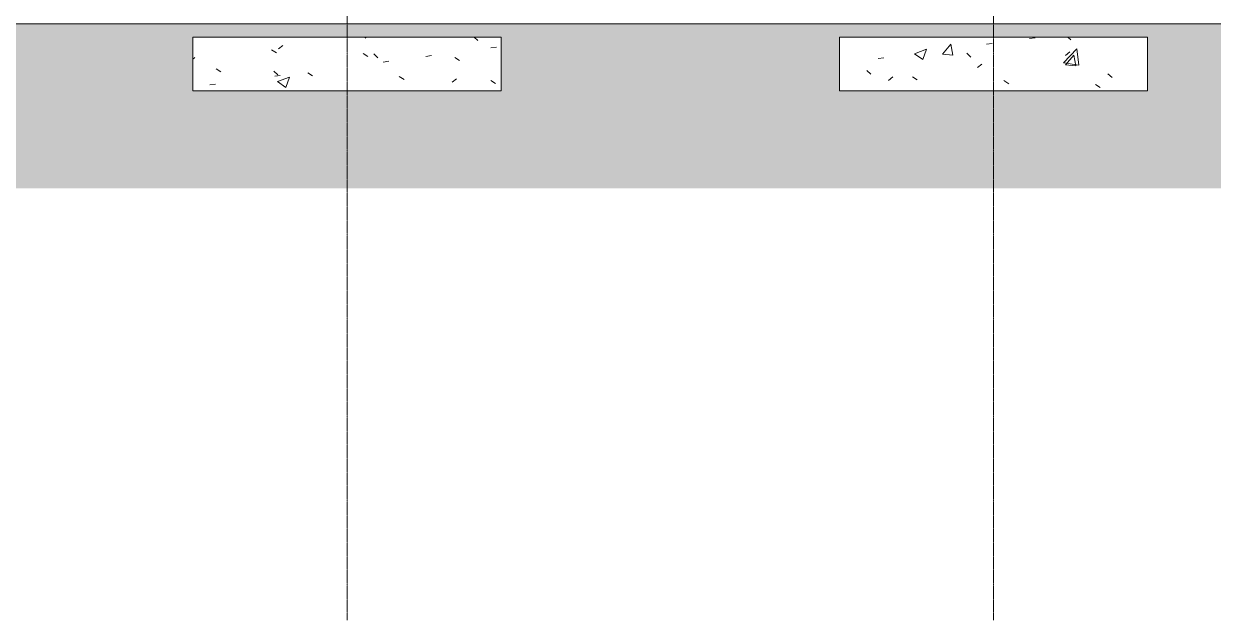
# Model space of a CAD drawing. Header units: inches. Extents: x -23565 to -21, y -324 to 853.
# Drawn here: x -3141 to -2608, y -273 to -6 of the extents above; entities that cross this region are included whole.
import ezdxf

# ---------------------------------------------------------------- set-up
doc = ezdxf.new("R2010")
doc.units = ezdxf.units.IN
doc.header["$MEASUREMENT"] = 0
doc.linetypes.add('Grid Line 1_2_', pattern=[0.875, 0.5, -0.125, 0.125, -0.125])
for name, color, linetype, lineweight in [('A-FLOR', 192, 'Continuous', 13), ('C-TOPO', 7, 'Continuous', 13), ('S-FNDN', 32, 'Continuous', 13), ('S-GRID', 1, 'Continuous', 9)]:
    doc.layers.add(name, color=color, linetype=linetype, lineweight=lineweight)
pattern_1 = [(50, (-5021.704, 67.247), (55.0854, -4.81984), [5.76, -63.36]), (355, (-5021.704, 67.247), (-10.65569, 57.76853), [4.608, -50.688]), (100.451, (-5017.113, 66.846), (44.42947, 52.94866), [4.895, -53.848]), (46.184, (-5021.704, 82.61), (81.96444, -12.71212), [8.64, -95.04]), (96.636, (-5014.87, 81.55), (71.7815, 74.81238), [7.343, -80.772]), (351.184, (-5021.7, 82.61), (71.78195, 74.81243), [6.912, -76.032]), (21, (-5014.024, 78.767), (45.84207, -30.92146), [5.76, -63.36]), (326, (-5014.024, 78.767), (18.68706, 55.69148), [4.608, -50.688]), (71.451, (-5010.204, 76.19), (64.52891, 24.77011), [4.895, -53.848]), (37.5, (-5021.704, 67.247), (0.933895, 25.566816), [2.534, -47.539, 2.534, -48.922, -50.88]), (37.5, (-5021.704, 67.247), (0.933895, 25.566816), [-101.53, 2.534, -48.346]), (7.5, (-5021.704, 67.247), (20.20404, 30.291303), [2.534, -26.803, 2.534, -46.387, -19.392]), (7.5, (-5021.704, 67.247), (20.20404, 30.291303), [-78.259, 2.534, -16.858]), (327.5, (-5038.83, 67.247), (40.997785, -1.732403), [2.534, -16.666, 2.534, -57.37, -79.488]), (327.5, (-5038.83, 67.247), (40.997785, -1.732403), [-79.104, 2.534, -76.954]), (317.5, (-5046.51, 67.247), (44.788883, 7.68784), [2.534, -22.426, 2.534, -37.248, -56.448]), (317.5, (-5046.51, 67.247), (44.788883, 7.68784), [-64.742, 2.534, -53.914])]

# ---------------------------------------------------------------- blocks, each defined once
blk = doc.blocks.new('Struct_Xcel_Sports Complex_rvt-5-Building Section - East_West looking South _ Fieldhouse')
at = {"layer": 'S-FNDN', "lineweight": 9}
h = blk.add_hatch(dxfattribs=at)
h.set_pattern_fill('FP_76', color=8, style=0, pattern_type=2)
h.set_pattern_definition(pattern_1)
h.paths.add_polyline_path([(24312.89, -36), (24312.89, -12), (24174.89, -12), (24174.89, -36)], flags=0)
h = blk.add_hatch(dxfattribs=at)
h.set_pattern_fill('FP_76', color=8, style=0, pattern_type=2)
h.set_pattern_definition(pattern_1)
h.paths.add_polyline_path([(24464.39, -36), (24602.39, -36), (24602.39, -12), (24464.39, -12)], flags=0)
at = {"layer": 'A-FLOR', "color": 7}
blk.add_line((22066.14, -6), (26272.89, -6), dxfattribs=at)
at = {"layer": 'S-FNDN', "color": 7}
for p, q in [((24312.89, -12), (24174.89, -12)), ((24174.89, -12), (24174.89, -36)), ((24312.89, -36), (24312.89, -12)), ((24602.39, -12), (24464.39, -12)), ((24464.39, -12), (24464.39, -36)), ((24602.39, -36), (24602.39, -12)), ((24174.89, -36), (24312.89, -36)), ((24464.39, -36), (24602.39, -36))]:
    blk.add_line(p, q, dxfattribs=at)

msp = doc.modelspace()

# ---------------------------------------------------------------- hatches: boundary and pattern name
at = {"layer": 'C-TOPO', "lineweight": 9}
h = msp.add_hatch(dxfattribs=at)
h.set_pattern_fill('FP_65', color=8, style=0, pattern_type=2)
h.set_pattern_definition([(0, (-5021.704, 67.247), (48, 48), [48, -48]), (0, (-5021.704, 85.247), (48, 48), [48, -48]), (0, (-5021.704, 103.247), (48, 48), [48, -48]), (90, (-5015.704, 109.247), (-48, 48), [48, -48]), (90, (-4997.704, 109.247), (-48, 48), [48, -48]), (90, (-4979.704, 109.247), (-48, 48), [48, -48])])
h.paths.add_polyline_path([(-4470.1927, -79.7201), (-876.0307, -79.7201), (-876.0307, 0), (-953.1175, 0), (-953.1175, -36), (-931.6175, -36), (-931.6175, -60), (-1015.6175, -60), (-1015.6175, -36), (-967.1175, -36), (-967.1175, -6), (-1502.7425, -6), (-1502.7425, -12), (-1479.6175, -12), (-1479.6175, -36), (-1617.6175, -36), (-1617.6175, -12), (-1584.4925, -12), (-1584.4925, -6), (-1851.7425, -6), (-1851.7425, -12), (-1769.1175, -12), (-1769.1175, -36), (-1907.1175, -36), (-1907.1175, -12), (-1932.8675, -12), (-1932.8675, -6), (-5173.8675, -6), (-5173.8675, -36), (-5104.8675, -36), (-5104.8675, -60), (-5224.8675, -60), (-5224.8675, -36), (-5183.8675, -36), (-5183.8675, 0), (-5256.7725, 0), (-5256.7725, -79.7201), (-4504.6175, -79.7201)], flags=0)
h.paths.add_polyline_path([(-4384.6175, -36), (-4504.6175, -36), (-4504.6175, -12), (-4384.6175, -12)], flags=0)
h.paths.add_polyline_path([(-3644.1175, -36), (-3644.1175, -12), (-3506.1175, -12), (-3506.1175, -36), (-3640.7707, -36)], flags=0)
h.paths.add_polyline_path([(-4223.1175, -36), (-4223.1175, -12), (-4085.1175, -12), (-4085.1175, -36), (-4193.7187, -36)], flags=0)
h.paths.add_polyline_path([(-2058.6175, -36), (-2196.6175, -36), (-2196.6175, -12), (-2058.6175, -12)], flags=0)
h.paths.add_polyline_path([(-2396.6377, -36), (-2486.1175, -36), (-2486.1175, -12), (-2348.1175, -12), (-2348.1175, -36)], flags=0)
h.paths.add_polyline_path([(-3917.2447, -36), (-3933.6175, -36), (-3933.6175, -12), (-3795.6175, -12), (-3795.6175, -36)], flags=0)
h.paths.add_polyline_path([(-3065.1175, -36), (-3065.1175, -12), (-2927.1175, -12), (-2927.1175, -36)], flags=0)
h.paths.add_polyline_path([(-3216.6175, -36), (-3354.6175, -36), (-3354.6175, -12), (-3216.6175, -12)], flags=0)
h.paths.add_polyline_path([(-2637.6175, -36), (-2775.6175, -36), (-2775.6175, -12), (-2637.6175, -12)], flags=0)
h.paths.add_polyline_path([(-1190.1175, -36), (-1328.1175, -36), (-1328.1175, -12), (-1190.1175, -12)], flags=0)

# ---------------------------------------------------------------- linework, layer by layer
at = {"layer": 'S-GRID', "linetype": 'Grid Line 1_2_'}
for p, q in [((-2996.1175, -273.1608), (-2996.1175, 671.8918)), ((-2996.1175, -273.1608), (-2996.1175, 671.8918)), ((-2706.6175, -273.1608), (-2706.6175, 671.8918)), ((-2706.6175, -273.1608), (-2706.6175, 671.8918))]:
    msp.add_line(p, q, dxfattribs=at)

# ---------------------------------------------------------------- block references
at = {"color": 90, "lineweight": 5}
msp.add_blockref('Struct_Xcel_Sports Complex_rvt-5-Building Section - East_West looking South _ Fieldhouse', (-27240.0077, 0), dxfattribs=at)

doc.saveas('drawing.dxf')
